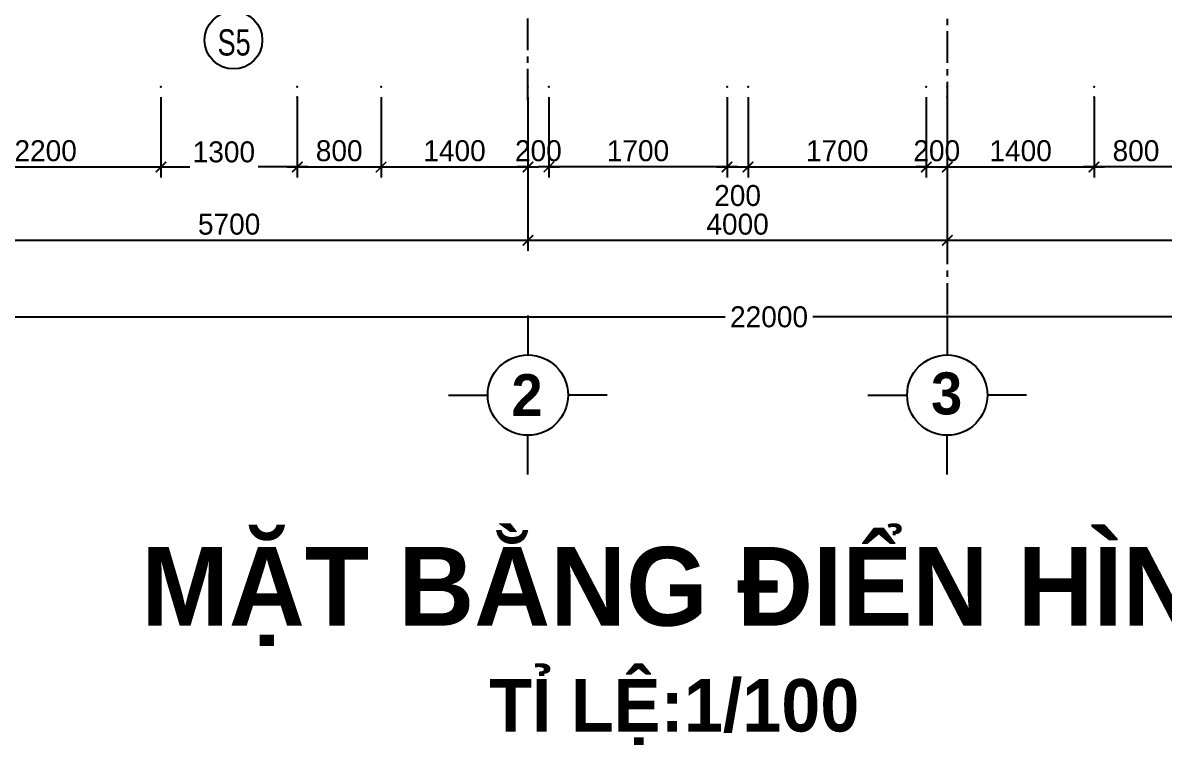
# Model space of a CAD drawing. Header units: inches. Extents: x -844707 to -690155, y -211546 to -175871.
# Drawn here: x -753199 to -742312, y -209483 to -202598 of the extents above; entities that cross this region are included whole.
import ezdxf
from ezdxf.enums import TextEntityAlignment as Align

# ---------------------------------------------------------------- set-up
doc = ezdxf.new("R2010")
doc.units = ezdxf.units.IN
doc.header["$LTSCALE"] = 48
doc.header["$MEASUREMENT"] = 0
doc.linetypes.add('CENTER', pattern=[2, 1.25, -0.25, 0.25, -0.25])
for name, color, linetype in [('DWGSHARE.com-CUA-DWGSHARE.com', 231, 'Continuous'), ('DWGSHARE.com-DIM-DWGSHARE.com', 251, 'Continuous'), ('DWGSHARE.com-text-DWGSHARE.com', 3, 'Continuous'), ('DWGSHARE.com-truc-DWGSHARE.com', 250, 'CENTER')]:
    doc.layers.add(name, color=color, linetype=linetype)
doc.layers.add('DWGSHARE.com-DefPoints-DWGSHARE.com', color=7, linetype='Continuous', plot=False)
doc.styles.add('AVO-B', font='')
doc.styles.add('KTEN', font='', dxfattribs={"width": 0.9})
doc.styles.add('VNI-AVO', font='')
doc.styles.get('AVO-B').set_extended_font_data('VNI-Avo', bold=True)
doc.styles.get('KTEN').set_extended_font_data('VNI-Helve-Condense')
doc.styles.get('VNI-AVO').set_extended_font_data('VNI-Avo')
doc.dimstyles.new('tl1-100', dxfattribs={"dimtxt": 200, "dimasz": 100, "dimexe": 100, "dimexo": 100, "dimgap": 50, "dimtad": 1, "dimdec": 0, "dimzin": 0, "dimdsep": 46, "dimtxsty": 'VNI-AVO', "dimblk": 'ARCHTICK', "dimcen": 1, "dimdle": 100, "dimclrd": 256, "dimclre": 256, "dimclrt": 2, "dimadec": 0, "dimazin": 0, "dimtfac": 1, "dimtdec": 0, "dimtix": 1, "dimtofl": 0, "dimtmove": 2, "dimatfit": 3, "dimldrblk": 'ARCHTICK', "dimfxl": 1, "dimtolj": 2, "dimtzin": 0, "dimarcsym": 0})

# ---------------------------------------------------------------- blocks, each defined once
blk = doc.blocks.new('_ArchTick')
at = {"color": 0, "linetype": 'ByBlock', "const_width": 0.15}
blk.add_lwpolyline([(-0.5, -0.5), (0.5, 0.5)], dxfattribs=at)
blk = doc.blocks.new('*D37')
at = {"layer": 'DWGSHARE.com-DefPoints-DWGSHARE.com', "color": 0, "transparency": 16777216}
for p in [(-744381, -203207), (-738681, -203207), (-744381, -204671)]:
    blk.add_point(p, dxfattribs=at)
at = {"layer": 'DWGSHARE.com-DIM-DWGSHARE.com', "lineweight": -2, "transparency": 16777216}
for p, q in [((-744381, -203307), (-744381, -204771)), ((-738681, -203307), (-738681, -204771)), ((-738581, -204671), (-744481, -204671))]:
    blk.add_line(p, q, dxfattribs=at)
at = {"layer": 'DWGSHARE.com-DIM-DWGSHARE.com', "lineweight": -2, "transparency": 16777216, "xscale": 100, "yscale": 100, "zscale": 100, "rotation": 180}
blk.add_blockref('_ArchTick', (-744381, -204671), dxfattribs=at)
at = {"layer": 'DWGSHARE.com-DIM-DWGSHARE.com', "lineweight": -2, "transparency": 16777216, "xscale": 100, "yscale": 100, "zscale": 100}
blk.add_blockref('_ArchTick', (-738681, -204671), dxfattribs=at)
at = {"layer": 'DWGSHARE.com-DIM-DWGSHARE.com', "color": 2, "transparency": 16777216, "insert": (-741531, -204518), "char_height": 200, "attachment_point": 5, "style": 'VNI-AVO'}
blk.add_mtext('\\A2;5700', dxfattribs=at)
blk = doc.blocks.new('*D38')
at = {"layer": 'DWGSHARE.com-DefPoints-DWGSHARE.com', "color": 0, "transparency": 16777216}
for p in [(-748381, -203207), (-744381, -203207), (-748381, -204671)]:
    blk.add_point(p, dxfattribs=at)
at = {"layer": 'DWGSHARE.com-DIM-DWGSHARE.com', "lineweight": -2, "transparency": 16777216}
for p, q in [((-748381, -203307), (-748381, -204771)), ((-744381, -203307), (-744381, -204771)), ((-744281, -204671), (-748481, -204671))]:
    blk.add_line(p, q, dxfattribs=at)
at = {"layer": 'DWGSHARE.com-DIM-DWGSHARE.com', "lineweight": -2, "transparency": 16777216, "xscale": 100, "yscale": 100, "zscale": 100, "rotation": 180}
blk.add_blockref('_ArchTick', (-748381, -204671), dxfattribs=at)
at = {"layer": 'DWGSHARE.com-DIM-DWGSHARE.com', "lineweight": -2, "transparency": 16777216, "xscale": 100, "yscale": 100, "zscale": 100}
blk.add_blockref('_ArchTick', (-744381, -204671), dxfattribs=at)
at = {"layer": 'DWGSHARE.com-DIM-DWGSHARE.com', "color": 2, "transparency": 16777216, "insert": (-746381, -204518), "char_height": 200, "attachment_point": 5, "style": 'VNI-AVO'}
blk.add_mtext('\\A2;4000', dxfattribs=at)
blk = doc.blocks.new('*D39')
at = {"layer": 'DWGSHARE.com-DefPoints-DWGSHARE.com', "color": 0, "transparency": 16777216}
for p in [(-754081, -203207), (-748381, -203207), (-754081, -204671)]:
    blk.add_point(p, dxfattribs=at)
at = {"layer": 'DWGSHARE.com-DIM-DWGSHARE.com', "lineweight": -2, "transparency": 16777216}
for p, q in [((-754081, -203307), (-754081, -204771)), ((-748381, -203307), (-748381, -204771)), ((-748281, -204671), (-754181, -204671))]:
    blk.add_line(p, q, dxfattribs=at)
at = {"layer": 'DWGSHARE.com-DIM-DWGSHARE.com', "lineweight": -2, "transparency": 16777216, "xscale": 100, "yscale": 100, "zscale": 100, "rotation": 180}
blk.add_blockref('_ArchTick', (-754081, -204671), dxfattribs=at)
at = {"layer": 'DWGSHARE.com-DIM-DWGSHARE.com', "lineweight": -2, "transparency": 16777216, "xscale": 100, "yscale": 100, "zscale": 100}
blk.add_blockref('_ArchTick', (-748381, -204671), dxfattribs=at)
at = {"layer": 'DWGSHARE.com-DIM-DWGSHARE.com', "color": 2, "transparency": 16777216, "insert": (-751231, -204518), "char_height": 200, "attachment_point": 5, "style": 'VNI-AVO'}
blk.add_mtext('\\A2;5700', dxfattribs=at)
blk = doc.blocks.new('*D41')
at = {"layer": 'DWGSHARE.com-DefPoints-DWGSHARE.com', "color": 0, "transparency": 16777216}
for p in [(-757381, -203207), (-735381, -203207), (-757381, -205401)]:
    blk.add_point(p, dxfattribs=at)
at = {"layer": 'DWGSHARE.com-DIM-DWGSHARE.com', "lineweight": -2, "transparency": 16777216}
for p, q in [((-757381, -203307), (-757381, -205501)), ((-735381, -203307), (-735381, -205501)), ((-757481, -205401), (-746498, -205401)), ((-735281, -205401), (-745664, -205401))]:
    blk.add_line(p, q, dxfattribs=at)
at = {"layer": 'DWGSHARE.com-DIM-DWGSHARE.com', "lineweight": -2, "transparency": 16777216, "xscale": 100, "yscale": 100, "zscale": 100, "rotation": 180}
blk.add_blockref('_ArchTick', (-757381, -205401), dxfattribs=at)
at = {"layer": 'DWGSHARE.com-DIM-DWGSHARE.com', "lineweight": -2, "transparency": 16777216, "xscale": 100, "yscale": 100, "zscale": 100}
blk.add_blockref('_ArchTick', (-735381, -205401), dxfattribs=at)
at = {"layer": 'DWGSHARE.com-DIM-DWGSHARE.com', "color": 2, "transparency": 16777216, "insert": (-746081, -205401), "char_height": 200, "attachment_point": 5, "style": 'VNI-AVO'}
blk.add_mtext('\\A2;22000', dxfattribs=at)
blk = doc.blocks.new('*D78')
at = {"layer": 'DWGSHARE.com-DefPoints-DWGSHARE.com', "color": 0, "transparency": 16777216}
for p in [(-746481, -203207), (-746281, -203207), (-746281, -203972)]:
    blk.add_point(p, dxfattribs=at)
at = {"layer": 'DWGSHARE.com-DIM-DWGSHARE.com', "lineweight": -2, "transparency": 16777216}
for p, q in [((-746481, -203307), (-746481, -204072)), ((-746281, -203307), (-746281, -204072)), ((-746581, -203972), (-746181, -203972))]:
    blk.add_line(p, q, dxfattribs=at)
at = {"layer": 'DWGSHARE.com-DIM-DWGSHARE.com', "lineweight": -2, "transparency": 16777216, "xscale": 100, "yscale": 100, "zscale": 100, "rotation": 180}
blk.add_blockref('_ArchTick', (-746481, -203972), dxfattribs=at)
at = {"layer": 'DWGSHARE.com-DIM-DWGSHARE.com', "lineweight": -2, "transparency": 16777216, "xscale": 100, "yscale": 100, "zscale": 100}
blk.add_blockref('_ArchTick', (-746281, -203972), dxfattribs=at)
at = {"layer": 'DWGSHARE.com-DIM-DWGSHARE.com', "color": 2, "transparency": 16777216, "insert": (-746381, -204245), "char_height": 200, "attachment_point": 5, "style": 'VNI-AVO'}
blk.add_mtext('\\A2;200', dxfattribs=at)
blk = doc.blocks.new('*D120')
at = {"layer": 'DWGSHARE.com-DefPoints-DWGSHARE.com', "color": 0, "transparency": 16777216}
for p in [(-748181, -203207), (-746481, -203207), (-748181, -203972)]:
    blk.add_point(p, dxfattribs=at)
at = {"layer": 'DWGSHARE.com-DIM-DWGSHARE.com', "lineweight": -2, "transparency": 16777216}
for p, q in [((-748181, -203307), (-748181, -204072)), ((-746481, -203307), (-746481, -204072)), ((-746381, -203972), (-748281, -203972))]:
    blk.add_line(p, q, dxfattribs=at)
at = {"layer": 'DWGSHARE.com-DIM-DWGSHARE.com', "lineweight": -2, "transparency": 16777216, "xscale": 100, "yscale": 100, "zscale": 100, "rotation": 180}
blk.add_blockref('_ArchTick', (-748181, -203972), dxfattribs=at)
at = {"layer": 'DWGSHARE.com-DIM-DWGSHARE.com', "lineweight": -2, "transparency": 16777216, "xscale": 100, "yscale": 100, "zscale": 100}
blk.add_blockref('_ArchTick', (-746481, -203972), dxfattribs=at)
at = {"layer": 'DWGSHARE.com-DIM-DWGSHARE.com', "color": 2, "transparency": 16777216, "insert": (-747331, -203818), "char_height": 200, "attachment_point": 5, "style": 'VNI-AVO'}
blk.add_mtext('\\A2;1700', dxfattribs=at)
blk = doc.blocks.new('*D125')
at = {"layer": 'DWGSHARE.com-DefPoints-DWGSHARE.com', "color": 0, "transparency": 16777216}
for p in [(-746281, -203207), (-744581, -203207), (-744581, -203972)]:
    blk.add_point(p, dxfattribs=at)
at = {"layer": 'DWGSHARE.com-DIM-DWGSHARE.com', "lineweight": -2, "transparency": 16777216}
for p, q in [((-746281, -203307), (-746281, -204072)), ((-744581, -203307), (-744581, -204072)), ((-746381, -203972), (-744481, -203972))]:
    blk.add_line(p, q, dxfattribs=at)
at = {"layer": 'DWGSHARE.com-DIM-DWGSHARE.com', "lineweight": -2, "transparency": 16777216, "xscale": 100, "yscale": 100, "zscale": 100, "rotation": 180}
blk.add_blockref('_ArchTick', (-746281, -203972), dxfattribs=at)
at = {"layer": 'DWGSHARE.com-DIM-DWGSHARE.com', "lineweight": -2, "transparency": 16777216, "xscale": 100, "yscale": 100, "zscale": 100}
blk.add_blockref('_ArchTick', (-744581, -203972), dxfattribs=at)
at = {"layer": 'DWGSHARE.com-DIM-DWGSHARE.com', "color": 2, "transparency": 16777216, "insert": (-745431, -203818), "char_height": 200, "attachment_point": 5, "style": 'VNI-AVO'}
blk.add_mtext('\\A2;1700', dxfattribs=at)
blk = doc.blocks.new('*D137')
at = {"layer": 'DWGSHARE.com-DefPoints-DWGSHARE.com', "color": 0, "transparency": 16777216}
for p in [(-751881, -203207), (-750581, -203207), (-750581, -203972)]:
    blk.add_point(p, dxfattribs=at)
at = {"layer": 'DWGSHARE.com-DIM-DWGSHARE.com', "lineweight": -2, "transparency": 16777216}
for p, q in [((-751881, -203307), (-751881, -204072)), ((-750581, -203307), (-750581, -204072)), ((-751981, -203972), (-751606, -203972)), ((-750481, -203972), (-750955, -203972))]:
    blk.add_line(p, q, dxfattribs=at)
at = {"layer": 'DWGSHARE.com-DIM-DWGSHARE.com', "lineweight": -2, "transparency": 16777216, "xscale": 100, "yscale": 100, "zscale": 100, "rotation": 180}
blk.add_blockref('_ArchTick', (-751881, -203972), dxfattribs=at)
at = {"layer": 'DWGSHARE.com-DIM-DWGSHARE.com', "lineweight": -2, "transparency": 16777216, "xscale": 100, "yscale": 100, "zscale": 100}
blk.add_blockref('_ArchTick', (-750581, -203972), dxfattribs=at)
at = {"layer": 'DWGSHARE.com-DIM-DWGSHARE.com', "color": 2, "transparency": 16777216, "insert": (-751281, -203829), "char_height": 200, "attachment_point": 5, "style": 'VNI-AVO'}
blk.add_mtext('\\A2;1300', dxfattribs=at)
blk = doc.blocks.new('*D138')
at = {"layer": 'DWGSHARE.com-DefPoints-DWGSHARE.com', "color": 0, "transparency": 16777216}
for p in [(-748381, -203207), (-748181, -203207), (-748181, -203972)]:
    blk.add_point(p, dxfattribs=at)
at = {"layer": 'DWGSHARE.com-DIM-DWGSHARE.com', "lineweight": -2, "transparency": 16777216}
for p, q in [((-748381, -203307), (-748381, -204072)), ((-748181, -203307), (-748181, -204072)), ((-748381, -203972), (-748481, -203972)), ((-748181, -203972), (-748081, -203972))]:
    blk.add_line(p, q, dxfattribs=at)
at = {"layer": 'DWGSHARE.com-DIM-DWGSHARE.com', "lineweight": -2, "transparency": 16777216, "xscale": 100, "yscale": 100, "zscale": 100}
blk.add_blockref('_ArchTick', (-748381, -203972), dxfattribs=at)
at = {"layer": 'DWGSHARE.com-DIM-DWGSHARE.com', "lineweight": -2, "transparency": 16777216, "xscale": 100, "yscale": 100, "zscale": 100, "rotation": 180}
blk.add_blockref('_ArchTick', (-748181, -203972), dxfattribs=at)
at = {"layer": 'DWGSHARE.com-DIM-DWGSHARE.com', "color": 2, "transparency": 16777216, "insert": (-748281, -203818), "char_height": 200, "attachment_point": 5, "style": 'VNI-AVO'}
blk.add_mtext('\\A2;200', dxfattribs=at)
blk = doc.blocks.new('*D143')
at = {"layer": 'DWGSHARE.com-DefPoints-DWGSHARE.com', "color": 0, "transparency": 16777216}
for p in [(-754081, -203207), (-751881, -203207), (-751881, -203972)]:
    blk.add_point(p, dxfattribs=at)
at = {"layer": 'DWGSHARE.com-DIM-DWGSHARE.com', "lineweight": -2, "transparency": 16777216}
for p, q in [((-754081, -203307), (-754081, -204072)), ((-751881, -203307), (-751881, -204072)), ((-754181, -203972), (-751781, -203972))]:
    blk.add_line(p, q, dxfattribs=at)
at = {"layer": 'DWGSHARE.com-DIM-DWGSHARE.com', "lineweight": -2, "transparency": 16777216, "xscale": 100, "yscale": 100, "zscale": 100, "rotation": 180}
blk.add_blockref('_ArchTick', (-754081, -203972), dxfattribs=at)
at = {"layer": 'DWGSHARE.com-DIM-DWGSHARE.com', "lineweight": -2, "transparency": 16777216, "xscale": 100, "yscale": 100, "zscale": 100}
blk.add_blockref('_ArchTick', (-751881, -203972), dxfattribs=at)
at = {"layer": 'DWGSHARE.com-DIM-DWGSHARE.com', "color": 2, "transparency": 16777216, "insert": (-752981, -203818), "char_height": 200, "attachment_point": 5, "style": 'VNI-AVO'}
blk.add_mtext('\\A2;2200', dxfattribs=at)
blk = doc.blocks.new('*D146')
at = {"layer": 'DWGSHARE.com-DefPoints-DWGSHARE.com', "color": 0, "transparency": 16777216}
for p in [(-749781, -203207), (-748381, -203207), (-748381, -203972)]:
    blk.add_point(p, dxfattribs=at)
at = {"layer": 'DWGSHARE.com-DIM-DWGSHARE.com', "lineweight": -2, "transparency": 16777216}
for p, q in [((-749781, -203307), (-749781, -204072)), ((-748381, -203307), (-748381, -204072)), ((-749881, -203972), (-748281, -203972))]:
    blk.add_line(p, q, dxfattribs=at)
at = {"layer": 'DWGSHARE.com-DIM-DWGSHARE.com', "lineweight": -2, "transparency": 16777216, "xscale": 100, "yscale": 100, "zscale": 100, "rotation": 180}
blk.add_blockref('_ArchTick', (-749781, -203972), dxfattribs=at)
at = {"layer": 'DWGSHARE.com-DIM-DWGSHARE.com', "lineweight": -2, "transparency": 16777216, "xscale": 100, "yscale": 100, "zscale": 100}
blk.add_blockref('_ArchTick', (-748381, -203972), dxfattribs=at)
at = {"layer": 'DWGSHARE.com-DIM-DWGSHARE.com', "color": 2, "transparency": 16777216, "insert": (-749081, -203818), "char_height": 200, "attachment_point": 5, "style": 'VNI-AVO'}
blk.add_mtext('\\A2;1400', dxfattribs=at)
blk = doc.blocks.new('*D147')
at = {"layer": 'DWGSHARE.com-DefPoints-DWGSHARE.com', "color": 0, "transparency": 16777216}
for p in [(-749781, -203207), (-750581, -203307), (-749781, -203972)]:
    blk.add_point(p, dxfattribs=at)
at = {"layer": 'DWGSHARE.com-DIM-DWGSHARE.com', "lineweight": -2, "transparency": 16777216}
for p, q in [((-749781, -203307), (-749781, -204072)), ((-750581, -203407), (-750581, -204072)), ((-750681, -203972), (-749681, -203972))]:
    blk.add_line(p, q, dxfattribs=at)
at = {"layer": 'DWGSHARE.com-DIM-DWGSHARE.com', "lineweight": -2, "transparency": 16777216, "xscale": 100, "yscale": 100, "zscale": 100, "rotation": 180}
blk.add_blockref('_ArchTick', (-750581, -203972), dxfattribs=at)
at = {"layer": 'DWGSHARE.com-DIM-DWGSHARE.com', "lineweight": -2, "transparency": 16777216, "xscale": 100, "yscale": 100, "zscale": 100}
blk.add_blockref('_ArchTick', (-749781, -203972), dxfattribs=at)
at = {"layer": 'DWGSHARE.com-DIM-DWGSHARE.com', "color": 2, "transparency": 16777216, "insert": (-750181, -203818), "char_height": 200, "attachment_point": 5, "style": 'VNI-AVO'}
blk.add_mtext('\\A2;800', dxfattribs=at)
blk = doc.blocks.new('*D317')
at = {"layer": 'DWGSHARE.com-DefPoints-DWGSHARE.com', "color": 0, "transparency": 16777216}
for p in [(-744581, -203207), (-744381, -203207), (-744581, -203972)]:
    blk.add_point(p, dxfattribs=at)
at = {"layer": 'DWGSHARE.com-DIM-DWGSHARE.com', "lineweight": -2, "transparency": 16777216}
for p, q in [((-744581, -203307), (-744581, -204072)), ((-744381, -203307), (-744381, -204072)), ((-744581, -203972), (-744681, -203972)), ((-744381, -203972), (-744281, -203972))]:
    blk.add_line(p, q, dxfattribs=at)
at = {"layer": 'DWGSHARE.com-DIM-DWGSHARE.com', "lineweight": -2, "transparency": 16777216, "xscale": 100, "yscale": 100, "zscale": 100}
blk.add_blockref('_ArchTick', (-744581, -203972), dxfattribs=at)
at = {"layer": 'DWGSHARE.com-DIM-DWGSHARE.com', "lineweight": -2, "transparency": 16777216, "xscale": 100, "yscale": 100, "zscale": 100, "rotation": 180}
blk.add_blockref('_ArchTick', (-744381, -203972), dxfattribs=at)
at = {"layer": 'DWGSHARE.com-DIM-DWGSHARE.com', "color": 2, "transparency": 16777216, "insert": (-744481, -203818), "char_height": 200, "attachment_point": 5, "style": 'VNI-AVO'}
blk.add_mtext('\\A2;200', dxfattribs=at)
blk = doc.blocks.new('*D412')
at = {"layer": 'DWGSHARE.com-DefPoints-DWGSHARE.com', "color": 0, "transparency": 16777216}
for p in [(-742981, -203207), (-742181, -203307), (-742981, -203972)]:
    blk.add_point(p, dxfattribs=at)
at = {"layer": 'DWGSHARE.com-DIM-DWGSHARE.com', "lineweight": -2, "transparency": 16777216}
for p, q in [((-742981, -203307), (-742981, -204072)), ((-742181, -203407), (-742181, -204072)), ((-742081, -203972), (-743081, -203972))]:
    blk.add_line(p, q, dxfattribs=at)
at = {"layer": 'DWGSHARE.com-DIM-DWGSHARE.com', "lineweight": -2, "transparency": 16777216, "xscale": 100, "yscale": 100, "zscale": 100, "rotation": 180}
blk.add_blockref('_ArchTick', (-742981, -203972), dxfattribs=at)
at = {"layer": 'DWGSHARE.com-DIM-DWGSHARE.com', "lineweight": -2, "transparency": 16777216, "xscale": 100, "yscale": 100, "zscale": 100}
blk.add_blockref('_ArchTick', (-742181, -203972), dxfattribs=at)
at = {"layer": 'DWGSHARE.com-DIM-DWGSHARE.com', "color": 2, "transparency": 16777216, "insert": (-742581, -203818), "char_height": 200, "attachment_point": 5, "style": 'VNI-AVO'}
blk.add_mtext('\\A2;800', dxfattribs=at)
blk = doc.blocks.new('*D414')
at = {"layer": 'DWGSHARE.com-DefPoints-DWGSHARE.com', "color": 0, "transparency": 16777216}
for p in [(-744381, -203307), (-742981, -203307), (-742981, -203972)]:
    blk.add_point(p, dxfattribs=at)
at = {"layer": 'DWGSHARE.com-DIM-DWGSHARE.com', "lineweight": -2, "transparency": 16777216}
for p, q in [((-744381, -203407), (-744381, -204072)), ((-742981, -203407), (-742981, -204072)), ((-744481, -203972), (-742881, -203972))]:
    blk.add_line(p, q, dxfattribs=at)
at = {"layer": 'DWGSHARE.com-DIM-DWGSHARE.com', "lineweight": -2, "transparency": 16777216, "xscale": 100, "yscale": 100, "zscale": 100, "rotation": 180}
blk.add_blockref('_ArchTick', (-744381, -203972), dxfattribs=at)
at = {"layer": 'DWGSHARE.com-DIM-DWGSHARE.com', "lineweight": -2, "transparency": 16777216, "xscale": 100, "yscale": 100, "zscale": 100}
blk.add_blockref('_ArchTick', (-742981, -203972), dxfattribs=at)
at = {"layer": 'DWGSHARE.com-DIM-DWGSHARE.com', "color": 2, "transparency": 16777216, "insert": (-743681, -203818), "char_height": 200, "attachment_point": 5, "style": 'VNI-AVO'}
blk.add_mtext('\\A2;1400', dxfattribs=at)

msp = doc.modelspace()

# ---------------------------------------------------------------- linework, layer by layer
at = {"layer": 'DWGSHARE.com-CUA-DWGSHARE.com'}
msp.add_circle((-751189.2, -202762.8), 275, dxfattribs=at)
at = {"layer": 'DWGSHARE.com-DIM-DWGSHARE.com'}
for p, q in [((-748380.8, -205388.8), (-748380.8, -205762.8)), ((-748380.8, -205388.8), (-748380.8, -205762.8)), ((-744380.8, -205388.8), (-744380.8, -205762.8)), ((-744380.8, -205388.8), (-744380.8, -205762.8)), ((-749137.8, -206145.8), (-748763.8, -206145.8)), ((-749137.8, -206145.8), (-748763.8, -206145.8)), ((-747623.8, -206145.8), (-747997.8, -206145.8)), ((-747623.8, -206145.8), (-747997.8, -206145.8)), ((-745137.8, -206145.8), (-744763.8, -206145.8)), ((-745137.8, -206145.8), (-744763.8, -206145.8)), ((-743623.8, -206145.8), (-743997.8, -206145.8)), ((-743623.8, -206145.8), (-743997.8, -206145.8)), ((-748380.8, -206902.8), (-748380.8, -206528.8)), ((-748380.8, -206902.8), (-748380.8, -206528.8)), ((-744380.8, -206902.8), (-744380.8, -206528.8)), ((-744380.8, -206902.8), (-744380.8, -206528.8))]:
    msp.add_line(p, q, dxfattribs=at)
for centre in [(-748380.8, -206145.8), (-748380.8, -206145.8), (-744380.8, -206145.8), (-744380.8, -206145.8)]:
    msp.add_circle(centre, 383, dxfattribs=at)
at = {"layer": 'DWGSHARE.com-truc-DWGSHARE.com', "ltscale": 5}
for p, q in [((-748380.8, -203337.8), (-748380.8, -179540.7)), ((-744380.8, -184438.9), (-744380.8, -205388.8))]:
    msp.add_line(p, q, dxfattribs=at)

# ---------------------------------------------------------------- texts
at = {"layer": 'DWGSHARE.com-CUA-DWGSHARE.com', "style": 'KTEN', "width": 0.9}
msp.add_text('S5', height=250, dxfattribs=at).set_placement((-751340.7, -202909.5))
at = {"layer": 'DWGSHARE.com-text-DWGSHARE.com', "color": 3, "style": 'AVO-B'}
for s, p in [('2', (-748537.7, -206346.5)), ('2', (-748537.7, -206346.5)), ('3', (-744535.6, -206329.5)), ('3', (-744535.6, -206329.5))]:
    msp.add_text(s, height=400, dxfattribs=at).set_placement(p)
at = {"layer": 'DWGSHARE.com-text-DWGSHARE.com', "style": 'AVO-B'}
msp.add_text('MAËT BAÈNG ÑIEÅN HÌNH', height=750, dxfattribs=at).set_placement((-746663.8, -208343.8), align=Align.CENTER)
msp.add_text('TÆ LEÄ:1/100', height=500, dxfattribs=at).set_placement((-748750, -209352.8))

# ---------------------------------------------------------------- dimensions: what is measured, and where the dimension line sits
at = {"layer": 'DWGSHARE.com-DIM-DWGSHARE.com'}
dim = msp.add_linear_dim(base=(-757380.8, -205400.8), p1=(-735380.8, -203207), p2=(-757380.8, -203207), angle=180, dimstyle='tl1-100', dxfattribs=at)
dim.commit()
dim.dimension.update_dxf_attribs({"geometry": '*D41', "text_midpoint": (-746080.8, -205400.8), "dimtype": 160})
for base, p1, p2, picture, middle in [((-754080.8, -204671.4), (-748380.8, -203207), (-754080.8, -203207), '*D39', (-751230.8, -204517.9)), ((-748380.8, -204671.4), (-744380.8, -203207), (-748380.8, -203207), '*D38', (-746380.8, -204517.9)), ((-744380.8, -204671.4), (-738680.8, -203207), (-744380.8, -203207), '*D37', (-741530.8, -204517.9))]:
    dim = msp.add_linear_dim(base=base, p1=p1, p2=p2, angle=180, dimstyle='tl1-100', override={"dimtmove": 1}, dxfattribs=at)
    dim.commit()
    dim.dimension.update_dxf_attribs({"geometry": picture, "text_midpoint": middle})
for base, p1, p2, picture, middle in [((-751880.8, -203971.9), (-754080.8, -203207), (-751880.8, -203207), '*D143', (-752980.8, -203818.4)), ((-749781, -203971.9), (-750580.8, -203307), (-749781, -203207), '*D147', (-750180.9, -203818.4)), ((-748380.7, -203971.9), (-749781, -203207), (-748380.7, -203207), '*D146', (-749080.8, -203818.4)), ((-748180.8, -203971.9), (-748380.7, -203207), (-748180.8, -203207), '*D138', (-748280.7, -203818.4)), ((-744580.8, -203971.9), (-746280.8, -203207), (-744580.8, -203207), '*D125', (-745430.8, -203818.4)), ((-742980.5, -203971.9), (-744380.8, -203307), (-742980.5, -203307), '*D414', (-743680.6, -203818.4))]:
    dim = msp.add_linear_dim(base=base, p1=p1, p2=p2, dimstyle='tl1-100', dxfattribs=at)
    dim.commit()
    dim.dimension.update_dxf_attribs({"geometry": picture, "text_midpoint": middle})
for base, p1, p2, picture, middle in [((-750580.8, -203971.9), (-751880.8, -203207), (-750580.8, -203207), '*D137', (-751280.8, -203828.8)), ((-746280.8, -203971.9), (-746480.8, -203207), (-746280.8, -203207), '*D78', (-746380.8, -204244.6))]:
    dim = msp.add_linear_dim(base=base, p1=p1, p2=p2, dimstyle='tl1-100', dxfattribs=at)
    dim.commit()
    dim.dimension.update_dxf_attribs({"geometry": picture, "text_midpoint": middle, "dimtype": 160})
for base, p1, p2, picture, middle in [((-748180.8, -203971.9), (-746480.8, -203207), (-748180.8, -203207), '*D120', (-747330.8, -203818.4)), ((-744580.8, -203971.9), (-744380.9, -203207), (-744580.8, -203207), '*D317', (-744480.8, -203818.4)), ((-742980.5, -203971.9), (-742180.8, -203307), (-742980.5, -203207), '*D412', (-742580.6, -203818.4))]:
    dim = msp.add_linear_dim(base=base, p1=p1, p2=p2, angle=180, dimstyle='tl1-100', dxfattribs=at)
    dim.commit()
    dim.dimension.update_dxf_attribs({"geometry": picture, "text_midpoint": middle})

doc.saveas('drawing.dxf')
